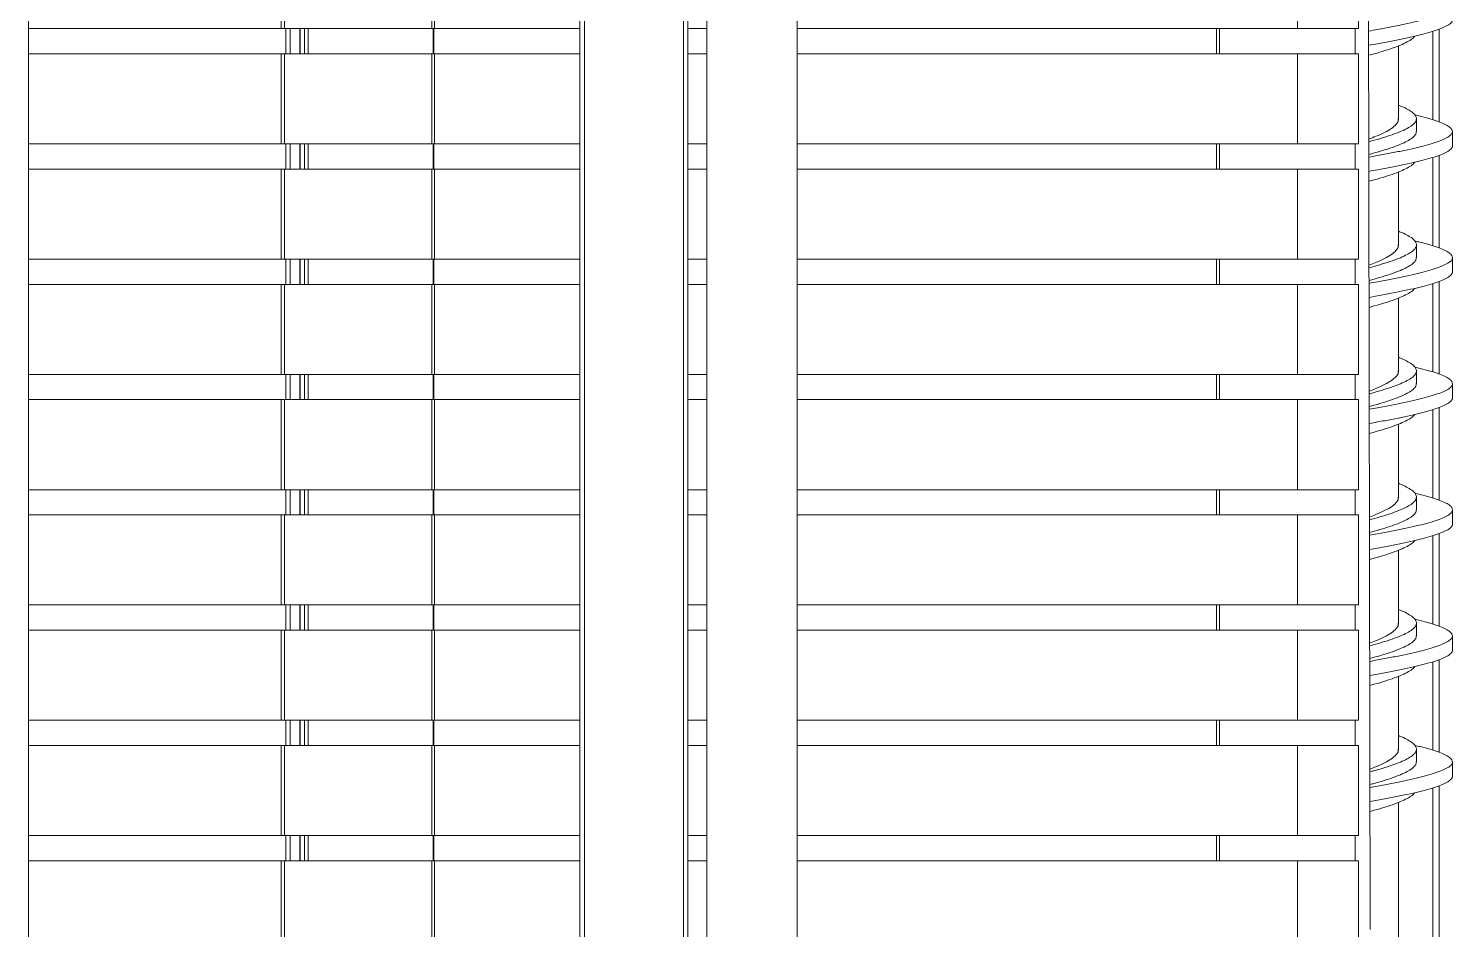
# Model space of a CAD drawing. Header units: millimetres. Extents: x 8553 to 64453, y 11523 to 72084.
# Drawn here: x 50193 to 50825, y 15527 to 15928 of the extents above; entities that cross this region are included whole.
import ezdxf

# ---------------------------------------------------------------- set-up
doc = ezdxf.new("R2010")
doc.units = ezdxf.units.MM
doc.layers.add('grey', color=254, linetype='Continuous')

msp = doc.modelspace()

# ---------------------------------------------------------------- linework, layer by layer
at = {"layer": 'grey', "linetype": 'Continuous', "lineweight": 15}
for p, q in [((50437.751, 14079.24), (50437.751, 16831.474)), ((50439.751, 16831.874), (50439.751, 14078.84)), ((50483.751, 14078.84), (50483.751, 16831.874)), ((50485.751, 16831.757), (50485.751, 14078.957)), ((50786.649, 16785.149), (50788.788, 15527.45)), ((50192.846, 14149.697), (50192.846, 16771.297)), ((50534.187, 14143.037), (50534.187, 16772.637)), ((50494.187, 16610.557), (50494.187, 14300.157)), ((50305.084, 15967.591), (50305.084, 15927.591)), ((50306.525, 15967.591), (50306.525, 15927.591)), ((50372.028, 15967.591), (50372.028, 15927.591)), ((50373.191, 15967.591), (50373.191, 15927.591)), ((50756.536, 15967.591), (50756.536, 15927.591)), ((50783.641, 15927.591), (50783.641, 15967.591)), ((50305.084, 15927.591), (50192.846, 15927.591)), ((50306.525, 15927.591), (50305.084, 15927.591)), ((50372.028, 15927.591), (50306.525, 15927.591)), ((50307.152, 15927.591), (50307.152, 15916.391)), ((50309.137, 15927.591), (50309.137, 15916.391)), ((50313.41, 15927.591), (50313.41, 15916.391)), ((50313.474, 15916.391), (50313.474, 15927.591)), ((50315.483, 15927.591), (50315.483, 15916.391)), ((50317.003, 15927.591), (50317.003, 15916.391)), ((50373.191, 15927.591), (50372.028, 15927.591)), ((50372.655, 15927.591), (50372.655, 15916.391)), ((50372.919, 15927.591), (50372.919, 15916.391)), ((50437.751, 15927.591), (50373.191, 15927.591)), ((50494.187, 15927.591), (50485.751, 15927.591)), ((50756.536, 15927.591), (50534.187, 15927.591)), ((50720.574, 15927.591), (50720.574, 15916.391)), ((50721.83, 15916.391), (50721.83, 15927.591)), ((50783.641, 15927.591), (50756.536, 15927.591)), ((50782.151, 15916.391), (50782.151, 15927.591)), ((50816.549, 15926.357), (50816.549, 15887.109)), ((50819.349, 15927.312), (50819.349, 15886.175)), ((50801.351, 15887.136), (50801.351, 15919.929)), ((50305.084, 15916.391), (50192.846, 15916.391)), ((50305.084, 15916.391), (50305.084, 15876.391)), ((50306.525, 15916.391), (50305.084, 15916.391)), ((50306.525, 15916.391), (50306.525, 15876.391)), ((50372.028, 15916.391), (50306.525, 15916.391)), ((50372.028, 15916.391), (50372.028, 15876.391)), ((50373.191, 15916.391), (50372.028, 15916.391)), ((50373.191, 15916.391), (50373.191, 15876.391)), ((50437.751, 15916.391), (50373.191, 15916.391)), ((50494.187, 15916.391), (50485.751, 15916.391)), ((50756.536, 15916.391), (50534.187, 15916.391)), ((50756.536, 15916.391), (50756.536, 15876.391)), ((50783.641, 15916.391), (50756.536, 15916.391)), ((50783.641, 15876.391), (50783.641, 15916.391)), ((50809.29, 15881.89), (50809.29, 15887.535)), ((50825.29, 15875.581), (50825.29, 15881.89)), ((50305.084, 15876.391), (50192.846, 15876.391)), ((50306.525, 15876.391), (50305.084, 15876.391)), ((50372.028, 15876.391), (50306.525, 15876.391)), ((50307.152, 15876.391), (50307.152, 15865.191)), ((50309.137, 15876.391), (50309.137, 15865.191)), ((50313.41, 15876.391), (50313.41, 15865.191)), ((50313.474, 15865.191), (50313.474, 15876.391)), ((50315.483, 15876.391), (50315.483, 15865.191)), ((50317.003, 15876.391), (50317.003, 15865.191)), ((50373.191, 15876.391), (50372.028, 15876.391)), ((50372.655, 15876.391), (50372.655, 15865.191)), ((50372.919, 15876.391), (50372.919, 15865.191)), ((50437.751, 15876.391), (50373.191, 15876.391)), ((50494.187, 15876.391), (50485.751, 15876.391)), ((50756.536, 15876.391), (50534.187, 15876.391)), ((50720.574, 15876.391), (50720.574, 15865.191)), ((50721.83, 15865.191), (50721.83, 15876.391)), ((50783.641, 15876.391), (50756.536, 15876.391)), ((50782.151, 15865.191), (50782.151, 15876.391)), ((50816.549, 15870.357), (50816.549, 15831.109)), ((50819.349, 15871.312), (50819.349, 15830.175)), ((50305.084, 15865.191), (50192.846, 15865.191)), ((50305.084, 15865.191), (50305.084, 15825.191)), ((50306.525, 15865.191), (50305.084, 15865.191)), ((50306.525, 15865.191), (50306.525, 15825.191)), ((50372.028, 15865.191), (50306.525, 15865.191)), ((50372.028, 15865.191), (50372.028, 15825.191)), ((50373.191, 15865.191), (50372.028, 15865.191)), ((50373.191, 15865.191), (50373.191, 15825.191)), ((50437.751, 15865.191), (50373.191, 15865.191)), ((50494.187, 15865.191), (50485.751, 15865.191)), ((50756.536, 15865.191), (50534.187, 15865.191)), ((50756.536, 15865.191), (50756.536, 15825.191)), ((50783.641, 15865.191), (50756.536, 15865.191)), ((50783.641, 15825.191), (50783.641, 15865.191)), ((50801.351, 15831.136), (50801.351, 15863.929)), ((50809.29, 15825.89), (50809.29, 15831.535)), ((50305.084, 15825.191), (50192.846, 15825.191)), ((50306.525, 15825.191), (50305.084, 15825.191)), ((50372.028, 15825.191), (50306.525, 15825.191)), ((50307.152, 15825.191), (50307.152, 15813.991)), ((50309.137, 15825.191), (50309.137, 15813.991)), ((50313.41, 15825.191), (50313.41, 15813.991)), ((50313.474, 15813.991), (50313.474, 15825.191)), ((50315.483, 15825.191), (50315.483, 15813.991)), ((50317.003, 15825.191), (50317.003, 15813.991)), ((50373.191, 15825.191), (50372.028, 15825.191)), ((50372.655, 15825.191), (50372.655, 15813.991)), ((50372.919, 15825.191), (50372.919, 15813.991)), ((50437.751, 15825.191), (50373.191, 15825.191)), ((50494.187, 15825.191), (50485.751, 15825.191)), ((50756.536, 15825.191), (50534.187, 15825.191)), ((50720.574, 15825.191), (50720.574, 15813.991)), ((50721.83, 15813.991), (50721.83, 15825.191)), ((50783.641, 15825.191), (50756.536, 15825.191)), ((50782.151, 15813.991), (50782.151, 15825.191)), ((50825.29, 15819.581), (50825.29, 15825.89)), ((50305.084, 15813.991), (50192.846, 15813.991)), ((50305.084, 15813.991), (50305.084, 15773.991)), ((50306.525, 15813.991), (50305.084, 15813.991)), ((50306.525, 15813.991), (50306.525, 15773.991)), ((50372.028, 15813.991), (50306.525, 15813.991)), ((50372.028, 15813.991), (50372.028, 15773.991)), ((50373.191, 15813.991), (50372.028, 15813.991)), ((50373.191, 15813.991), (50373.191, 15773.991)), ((50437.751, 15813.991), (50373.191, 15813.991)), ((50494.187, 15813.991), (50485.751, 15813.991)), ((50756.536, 15813.991), (50534.187, 15813.991)), ((50756.536, 15813.991), (50756.536, 15773.991)), ((50783.641, 15813.991), (50756.536, 15813.991)), ((50783.641, 15773.991), (50783.641, 15813.991)), ((50816.549, 15814.357), (50816.549, 15775.109)), ((50819.349, 15815.312), (50819.349, 15774.175)), ((50801.351, 15775.136), (50801.351, 15807.929)), ((50809.29, 15769.89), (50809.29, 15775.535)), ((50305.084, 15773.991), (50192.846, 15773.991)), ((50306.525, 15773.991), (50305.084, 15773.991)), ((50372.028, 15773.991), (50306.525, 15773.991)), ((50307.152, 15773.991), (50307.152, 15762.791)), ((50309.137, 15773.991), (50309.137, 15762.791)), ((50313.41, 15773.991), (50313.41, 15762.791)), ((50313.474, 15762.791), (50313.474, 15773.991)), ((50315.483, 15773.991), (50315.483, 15762.791)), ((50317.003, 15773.991), (50317.003, 15762.791)), ((50373.191, 15773.991), (50372.028, 15773.991)), ((50372.655, 15773.991), (50372.655, 15762.791)), ((50372.919, 15773.991), (50372.919, 15762.791)), ((50437.751, 15773.991), (50373.191, 15773.991)), ((50494.187, 15773.991), (50485.751, 15773.991)), ((50756.536, 15773.991), (50534.187, 15773.991)), ((50720.574, 15773.991), (50720.574, 15762.791)), ((50721.83, 15762.791), (50721.83, 15773.991)), ((50783.641, 15773.991), (50756.536, 15773.991)), ((50782.151, 15762.791), (50782.151, 15773.991)), ((50825.29, 15763.581), (50825.29, 15769.89)), ((50305.084, 15762.791), (50192.846, 15762.791)), ((50305.084, 15762.791), (50305.084, 15722.791)), ((50306.525, 15762.791), (50305.084, 15762.791)), ((50306.525, 15762.791), (50306.525, 15722.791)), ((50372.028, 15762.791), (50306.525, 15762.791)), ((50372.028, 15762.791), (50372.028, 15722.791)), ((50373.191, 15762.791), (50372.028, 15762.791)), ((50373.191, 15762.791), (50373.191, 15722.791)), ((50437.751, 15762.791), (50373.191, 15762.791)), ((50494.187, 15762.791), (50485.751, 15762.791)), ((50756.536, 15762.791), (50534.187, 15762.791)), ((50756.536, 15762.791), (50756.536, 15722.791)), ((50783.641, 15762.791), (50756.536, 15762.791)), ((50783.641, 15722.791), (50783.641, 15762.791)), ((50816.549, 15758.357), (50816.549, 15719.109)), ((50819.349, 15759.312), (50819.349, 15718.175)), ((50801.351, 15719.136), (50801.351, 15751.929)), ((50305.084, 15722.791), (50192.846, 15722.791)), ((50306.525, 15722.791), (50305.084, 15722.791)), ((50372.028, 15722.791), (50306.525, 15722.791)), ((50307.152, 15722.791), (50307.152, 15711.591)), ((50309.137, 15722.791), (50309.137, 15711.591)), ((50313.41, 15722.791), (50313.41, 15711.591)), ((50313.474, 15711.591), (50313.474, 15722.791)), ((50315.483, 15722.791), (50315.483, 15711.591)), ((50317.003, 15722.791), (50317.003, 15711.591)), ((50373.191, 15722.791), (50372.028, 15722.791)), ((50372.655, 15722.791), (50372.655, 15711.591)), ((50372.919, 15722.791), (50372.919, 15711.591)), ((50437.751, 15722.791), (50373.191, 15722.791)), ((50494.187, 15722.791), (50485.751, 15722.791)), ((50756.536, 15722.791), (50534.187, 15722.791)), ((50720.574, 15722.791), (50720.574, 15711.591)), ((50721.83, 15711.591), (50721.83, 15722.791)), ((50783.641, 15722.791), (50756.536, 15722.791)), ((50782.151, 15711.591), (50782.151, 15722.791)), ((50809.29, 15713.89), (50809.29, 15719.535)), ((50305.084, 15711.591), (50192.846, 15711.591)), ((50305.084, 15711.591), (50305.084, 15671.591)), ((50306.525, 15711.591), (50305.084, 15711.591)), ((50306.525, 15711.591), (50306.525, 15671.591)), ((50372.028, 15711.591), (50306.525, 15711.591)), ((50372.028, 15711.591), (50372.028, 15671.591)), ((50373.191, 15711.591), (50372.028, 15711.591)), ((50373.191, 15711.591), (50373.191, 15671.591)), ((50437.751, 15711.591), (50373.191, 15711.591)), ((50494.187, 15711.591), (50485.751, 15711.591)), ((50756.536, 15711.591), (50534.187, 15711.591)), ((50756.536, 15711.591), (50756.536, 15671.591)), ((50783.641, 15711.591), (50756.536, 15711.591)), ((50783.641, 15671.591), (50783.641, 15711.591)), ((50825.29, 15707.581), (50825.29, 15713.89)), ((50816.549, 15702.357), (50816.549, 15663.109)), ((50819.349, 15703.312), (50819.349, 15662.175)), ((50801.351, 15663.136), (50801.351, 15695.929)), ((50305.084, 15671.591), (50192.846, 15671.591)), ((50306.525, 15671.591), (50305.084, 15671.591)), ((50372.028, 15671.591), (50306.525, 15671.591)), ((50307.152, 15671.591), (50307.152, 15660.391)), ((50309.137, 15671.591), (50309.137, 15660.391)), ((50313.41, 15671.591), (50313.41, 15660.391)), ((50313.474, 15660.391), (50313.474, 15671.591)), ((50315.483, 15671.591), (50315.483, 15660.391)), ((50317.003, 15671.591), (50317.003, 15660.391)), ((50373.191, 15671.591), (50372.028, 15671.591)), ((50372.655, 15671.591), (50372.655, 15660.391)), ((50372.919, 15671.591), (50372.919, 15660.391)), ((50437.751, 15671.591), (50373.191, 15671.591)), ((50494.187, 15671.591), (50485.751, 15671.591)), ((50756.536, 15671.591), (50534.187, 15671.591)), ((50720.574, 15671.591), (50720.574, 15660.391)), ((50721.83, 15660.391), (50721.83, 15671.591)), ((50783.641, 15671.591), (50756.536, 15671.591)), ((50782.151, 15660.391), (50782.151, 15671.591)), ((50305.084, 15660.391), (50192.846, 15660.391)), ((50305.084, 15660.391), (50305.084, 15620.391)), ((50306.525, 15660.391), (50305.084, 15660.391)), ((50306.525, 15660.391), (50306.525, 15620.391)), ((50372.028, 15660.391), (50306.525, 15660.391)), ((50372.028, 15660.391), (50372.028, 15620.391)), ((50373.191, 15660.391), (50372.028, 15660.391)), ((50373.191, 15660.391), (50373.191, 15620.391)), ((50437.751, 15660.391), (50373.191, 15660.391)), ((50494.187, 15660.391), (50485.751, 15660.391)), ((50756.536, 15660.391), (50534.187, 15660.391)), ((50756.536, 15660.391), (50756.536, 15620.391)), ((50783.641, 15660.391), (50756.536, 15660.391)), ((50783.641, 15620.391), (50783.641, 15660.391)), ((50809.29, 15657.89), (50809.29, 15663.535)), ((50825.29, 15651.581), (50825.29, 15657.89)), ((50816.549, 15646.357), (50816.549, 15607.109)), ((50819.349, 15647.312), (50819.349, 15606.175)), ((50801.351, 15607.136), (50801.351, 15639.929)), ((50305.084, 15620.391), (50192.846, 15620.391)), ((50306.525, 15620.391), (50305.084, 15620.391)), ((50372.028, 15620.391), (50306.525, 15620.391)), ((50307.152, 15620.391), (50307.152, 15609.191)), ((50309.137, 15620.391), (50309.137, 15609.191)), ((50313.41, 15620.391), (50313.41, 15609.191)), ((50313.474, 15609.191), (50313.474, 15620.391)), ((50315.483, 15620.391), (50315.483, 15609.191)), ((50317.003, 15620.391), (50317.003, 15609.191)), ((50373.191, 15620.391), (50372.028, 15620.391)), ((50372.655, 15620.391), (50372.655, 15609.191)), ((50372.919, 15620.391), (50372.919, 15609.191)), ((50437.751, 15620.391), (50373.191, 15620.391)), ((50494.187, 15620.391), (50485.751, 15620.391)), ((50756.536, 15620.391), (50534.187, 15620.391)), ((50720.574, 15620.391), (50720.574, 15609.191)), ((50721.83, 15609.191), (50721.83, 15620.391)), ((50783.641, 15620.391), (50756.536, 15620.391)), ((50782.151, 15609.191), (50782.151, 15620.391)), ((50305.084, 15609.191), (50192.846, 15609.191)), ((50305.084, 15609.191), (50305.084, 15569.191)), ((50306.525, 15609.191), (50305.084, 15609.191)), ((50306.525, 15609.191), (50306.525, 15569.191)), ((50372.028, 15609.191), (50306.525, 15609.191)), ((50372.028, 15609.191), (50372.028, 15569.191)), ((50373.191, 15609.191), (50372.028, 15609.191)), ((50373.191, 15609.191), (50373.191, 15569.191)), ((50437.751, 15609.191), (50373.191, 15609.191)), ((50494.187, 15609.191), (50485.751, 15609.191)), ((50756.536, 15609.191), (50534.187, 15609.191)), ((50756.536, 15609.191), (50756.536, 15569.191)), ((50783.641, 15609.191), (50756.536, 15609.191)), ((50783.641, 15569.191), (50783.641, 15609.191)), ((50809.29, 15601.89), (50809.29, 15607.535)), ((50825.29, 15595.581), (50825.29, 15601.89)), ((50819.349, 15591.312), (50819.349, 15294.914)), ((50816.549, 15590.357), (50816.549, 15295.864)), ((50801.351, 15302.302), (50801.351, 15583.929)), ((50305.084, 15569.191), (50192.846, 15569.191)), ((50306.525, 15569.191), (50305.084, 15569.191)), ((50372.028, 15569.191), (50306.525, 15569.191)), ((50307.152, 15569.191), (50307.152, 15557.991)), ((50309.137, 15569.191), (50309.137, 15557.991)), ((50313.41, 15569.191), (50313.41, 15557.991)), ((50313.474, 15557.991), (50313.474, 15569.191)), ((50315.483, 15569.191), (50315.483, 15557.991)), ((50317.003, 15569.191), (50317.003, 15557.991)), ((50373.191, 15569.191), (50372.028, 15569.191)), ((50372.655, 15569.191), (50372.655, 15557.991)), ((50372.919, 15569.191), (50372.919, 15557.991)), ((50437.751, 15569.191), (50373.191, 15569.191)), ((50494.187, 15569.191), (50485.751, 15569.191)), ((50756.536, 15569.191), (50534.187, 15569.191)), ((50720.574, 15569.191), (50720.574, 15557.991)), ((50721.83, 15557.991), (50721.83, 15569.191)), ((50783.641, 15569.191), (50756.536, 15569.191)), ((50782.151, 15557.991), (50782.151, 15569.191)), ((50305.084, 15557.991), (50192.846, 15557.991)), ((50305.084, 15557.991), (50305.084, 15517.991)), ((50306.525, 15557.991), (50305.084, 15557.991)), ((50306.525, 15557.991), (50306.525, 15517.991)), ((50372.028, 15557.991), (50306.525, 15557.991)), ((50372.028, 15557.991), (50372.028, 15517.991)), ((50373.191, 15557.991), (50372.028, 15557.991)), ((50373.191, 15557.991), (50373.191, 15517.991)), ((50437.751, 15557.991), (50373.191, 15557.991)), ((50494.187, 15557.991), (50485.751, 15557.991)), ((50756.536, 15557.991), (50534.187, 15557.991)), ((50756.536, 15557.991), (50756.536, 15517.991)), ((50783.641, 15557.991), (50756.536, 15557.991)), ((50783.641, 15517.991), (50783.641, 15557.991))]:
    msp.add_line(p, q, dxfattribs=at)
for points, knots in [([(50808.649, 15945.211), (50809.432, 15945.031), (50811.909, 15944.463), (50815.411, 15943.507), (50819.084, 15942.337), (50821.942, 15941.173), (50823.977, 15940.005), (50825.143, 15938.838), (50825.423, 15937.673), (50824.813, 15936.504), (50823.322, 15935.339), (50820.976, 15934.173), (50817.815, 15933.004), (50813.893, 15931.84), (50809.277, 15930.672), (50804.05, 15929.504), (50798.285, 15928.34), (50792.938, 15927.323), (50789.435, 15926.698), (50788.11, 15926.462)], [0, 0, 0, 0, 0.0287504, 0.0909596, 0.1532185, 0.2154142, 0.2776505, 0.3398868, 0.4020825, 0.4643413, 0.5265506, 0.5887598, 0.6510187, 0.7132144, 0.7754507, 0.837687, 0.8998827, 0.9621415, 1, 1, 1, 1]), ([(50825.223, 15931.583), (50825.244, 15931.51), (50825.379, 15931.049), (50824.763, 15930.196), (50823.335, 15929.03), (50820.972, 15927.865), (50817.816, 15926.695), (50813.893, 15925.531), (50809.277, 15924.364), (50804.05, 15923.196), (50798.285, 15922.032), (50792.942, 15921.015), (50789.442, 15920.391), (50788.12, 15920.155)], [0, 0, 0, 0, 0.01910364, 0.12125813, 0.22333132, 0.32540451, 0.427559, 0.52960999, 0.63172753, 0.73384507, 0.83589606, 0.93805056, 1, 1, 1, 1]), ([(50808.521, 15924.217), (50808.318, 15923.94), (50807.773, 15923.196), (50805.929, 15921.986), (50803.136, 15920.584), (50799.576, 15919.183), (50795.362, 15917.784), (50791.501, 15916.632), (50788.948, 15915.944), (50788.128, 15915.723)], [0, 0, 0, 0, 0.09807023, 0.26284277, 0.42769928, 0.5925558, 0.75732834, 0.92210088, 1, 1, 1, 1]), ([(50801.351, 15893.559), (50801.509, 15893.501), (50802.94, 15892.976), (50804.991, 15891.983), (50807.356, 15890.584), (50808.818, 15889.185), (50809.425, 15887.784), (50809.138, 15886.383), (50807.972, 15884.984), (50805.953, 15883.585), (50803.129, 15882.184), (50799.578, 15880.783), (50795.361, 15879.384), (50791.522, 15878.238), (50788.991, 15877.556), (50788.193, 15877.341)], [0, 0, 0, 0, 0.0107507, 0.0970968, 0.1833989, 0.2697011, 0.3560471, 0.4423932, 0.5286954, 0.6149975, 0.7013436, 0.7876896, 0.8739918, 0.9602939, 1, 1, 1, 1]), ([(50808.649, 15889.211), (50809.432, 15889.031), (50811.909, 15888.463), (50815.411, 15887.507), (50819.084, 15886.337), (50821.942, 15885.173), (50823.977, 15884.005), (50825.143, 15882.838), (50825.423, 15881.673), (50824.813, 15880.504), (50823.322, 15879.339), (50820.976, 15878.173), (50817.815, 15877.004), (50813.893, 15875.84), (50809.277, 15874.672), (50804.05, 15873.504), (50798.284, 15872.34), (50792.969, 15871.329), (50789.498, 15870.71), (50788.205, 15870.479)], [0, 0, 0, 0, 0.0287767, 0.0910428, 0.1533586, 0.2156112, 0.2779044, 0.3401976, 0.4024502, 0.4647659, 0.5270321, 0.5892982, 0.651614, 0.7138666, 0.7761598, 0.838453, 0.9007056, 0.9630214, 1, 1, 1, 1]), ([(50801.217, 15887.534), (50801.246, 15887.267), (50801.34, 15886.417), (50800.347, 15884.984), (50798.329, 15883.235), (50795.269, 15881.485), (50791.865, 15879.919), (50789.252, 15878.937), (50788.191, 15878.538)], [0, 0, 0, 0, 0.0888817, 0.2833814, 0.477881, 0.672382, 0.8668856, 1, 1, 1, 1]), ([(50809.226, 15881.893), (50809.195, 15881.508), (50809.125, 15880.656), (50807.956, 15879.339), (50805.957, 15877.94), (50803.128, 15876.539), (50799.579, 15875.138), (50795.361, 15873.739), (50791.525, 15872.593), (50788.997, 15871.912), (50788.203, 15871.698)], [0, 0, 0, 0, 0.113255, 0.2505383, 0.3878215, 0.5251747, 0.6625279, 0.7998111, 0.9370944, 1, 1, 1, 1]), ([(50825.223, 15875.583), (50825.244, 15875.51), (50825.379, 15875.049), (50824.763, 15874.196), (50823.335, 15873.03), (50820.972, 15871.865), (50817.816, 15870.695), (50813.893, 15869.531), (50809.277, 15868.364), (50804.05, 15867.196), (50798.284, 15866.032), (50792.973, 15865.021), (50789.505, 15864.402), (50788.216, 15864.172)], [0, 0, 0, 0, 0.0191323, 0.1214402, 0.2236666, 0.325893, 0.4282009, 0.5304051, 0.6326759, 0.7349468, 0.837151, 0.9394589, 1, 1, 1, 1]), ([(50808.521, 15868.217), (50808.318, 15867.94), (50807.773, 15867.196), (50805.929, 15865.986), (50803.136, 15864.584), (50799.577, 15863.183), (50795.361, 15861.784), (50791.531, 15860.64), (50789.01, 15859.961), (50788.223, 15859.749)], [0, 0, 0, 0, 0.0983701, 0.2636464, 0.4290069, 0.5943675, 0.7596438, 0.9249201, 1, 1, 1, 1]), ([(50801.351, 15837.559), (50801.509, 15837.501), (50802.94, 15836.976), (50804.991, 15835.983), (50807.356, 15834.584), (50808.818, 15833.185), (50809.425, 15831.784), (50809.138, 15830.383), (50807.972, 15828.984), (50805.953, 15827.585), (50803.129, 15826.184), (50799.578, 15824.783), (50795.361, 15823.384), (50791.552, 15822.246), (50789.054, 15821.573), (50788.288, 15821.367)], [0, 0, 0, 0, 0.0107679, 0.0972521, 0.1836922, 0.2701323, 0.3566165, 0.4431006, 0.5295407, 0.6159809, 0.702465, 0.7889492, 0.8753893, 0.9618294, 1, 1, 1, 1]), ([(50801.217, 15831.534), (50801.246, 15831.267), (50801.34, 15830.417), (50800.347, 15828.984), (50798.329, 15827.235), (50795.268, 15825.485), (50791.893, 15823.932), (50789.315, 15822.961), (50788.286, 15822.574)], [0, 0, 0, 0, 0.0892458, 0.2845422, 0.4798386, 0.6751363, 0.8704367, 1, 1, 1, 1]), ([(50808.649, 15833.211), (50809.432, 15833.031), (50811.909, 15832.463), (50815.411, 15831.507), (50819.084, 15830.337), (50821.942, 15829.173), (50823.977, 15828.005), (50825.143, 15826.838), (50825.423, 15825.673), (50824.813, 15824.504), (50823.322, 15823.339), (50820.976, 15822.173), (50817.815, 15821.004), (50813.893, 15819.84), (50809.277, 15818.672), (50804.05, 15817.504), (50798.284, 15816.34), (50793, 15815.335), (50789.561, 15814.721), (50788.3, 15814.496)], [0, 0, 0, 0, 0.028803, 0.09112614, 0.15349893, 0.21580851, 0.27815874, 0.34050896, 0.40281854, 0.46519133, 0.52751447, 0.58983761, 0.65221039, 0.71451998, 0.7768702, 0.83922042, 0.90153001, 0.96390279, 1, 1, 1, 1]), ([(50809.226, 15825.893), (50809.195, 15825.508), (50809.125, 15824.656), (50807.956, 15823.339), (50805.957, 15821.94), (50803.128, 15820.539), (50799.579, 15819.138), (50795.361, 15817.739), (50791.555, 15816.601), (50789.06, 15815.929), (50788.298, 15815.724)], [0, 0, 0, 0, 0.1135434, 0.2511761, 0.3888089, 0.5265118, 0.6642147, 0.8018474, 0.9394802, 1, 1, 1, 1]), ([(50825.223, 15819.583), (50825.244, 15819.51), (50825.379, 15819.049), (50824.763, 15818.196), (50823.335, 15817.03), (50820.972, 15815.865), (50817.816, 15814.695), (50813.893, 15813.531), (50809.277, 15812.364), (50804.05, 15811.196), (50798.284, 15810.032), (50793.003, 15809.027), (50789.568, 15808.414), (50788.311, 15808.189)], [0, 0, 0, 0, 0.0191611, 0.1216228, 0.2240029, 0.326383, 0.4288447, 0.5312026, 0.6336272, 0.7360518, 0.8384097, 0.9408714, 1, 1, 1, 1]), ([(50808.521, 15812.217), (50808.318, 15811.94), (50807.773, 15811.196), (50805.929, 15809.986), (50803.136, 15808.584), (50799.577, 15807.183), (50795.361, 15805.784), (50791.561, 15804.649), (50789.073, 15803.979), (50788.318, 15803.775)], [0, 0, 0, 0, 0.0986717, 0.2644549, 0.4303226, 0.5961902, 0.7619734, 0.9277566, 1, 1, 1, 1]), ([(50801.351, 15781.559), (50801.509, 15781.501), (50802.94, 15780.976), (50804.991, 15779.983), (50807.356, 15778.584), (50808.818, 15777.185), (50809.425, 15775.784), (50809.138, 15774.383), (50807.972, 15772.984), (50805.953, 15771.585), (50803.129, 15770.184), (50799.578, 15768.783), (50795.36, 15767.384), (50791.582, 15766.255), (50789.117, 15765.59), (50788.384, 15765.393)], [0, 0, 0, 0, 0.0107852, 0.0974079, 0.1839864, 0.2705649, 0.3571876, 0.4438103, 0.5303888, 0.6169674, 0.7035901, 0.7902127, 0.8767913, 0.9633698, 1, 1, 1, 1]), ([(50801.217, 15775.534), (50801.246, 15775.267), (50801.34, 15774.417), (50800.347, 15772.984), (50798.329, 15771.235), (50795.267, 15769.485), (50791.922, 15767.944), (50789.377, 15766.986), (50788.381, 15766.611)], [0, 0, 0, 0, 0.0896129, 0.2857126, 0.4818123, 0.6779133, 0.874017, 1, 1, 1, 1]), ([(50808.649, 15777.211), (50809.432, 15777.031), (50811.909, 15776.463), (50815.411, 15775.507), (50819.084, 15774.337), (50821.942, 15773.173), (50823.977, 15772.005), (50825.143, 15770.838), (50825.423, 15769.673), (50824.813, 15768.504), (50823.322, 15767.339), (50820.976, 15766.173), (50817.815, 15765.004), (50813.893, 15763.84), (50809.277, 15762.672), (50804.05, 15761.504), (50798.284, 15760.34), (50793.031, 15759.34), (50789.624, 15758.732), (50788.395, 15758.513)], [0, 0, 0, 0, 0.0288294, 0.0912096, 0.1536396, 0.2160062, 0.2784136, 0.3408209, 0.4031876, 0.4656175, 0.5279977, 0.590378, 0.6528079, 0.7151746, 0.7775819, 0.8399893, 0.9023559, 0.9647858, 1, 1, 1, 1]), ([(50809.226, 15769.893), (50809.195, 15769.508), (50809.125, 15768.656), (50807.956, 15767.339), (50805.957, 15765.94), (50803.128, 15764.539), (50799.579, 15763.138), (50795.36, 15761.739), (50791.585, 15760.61), (50789.123, 15759.946), (50788.393, 15759.75)], [0, 0, 0, 0, 0.1138332, 0.2518173, 0.3898013, 0.5278557, 0.6659101, 0.8038942, 0.9418782, 1, 1, 1, 1]), ([(50825.223, 15763.583), (50825.244, 15763.51), (50825.379, 15763.049), (50824.763, 15762.196), (50823.335, 15761.03), (50820.972, 15759.865), (50817.816, 15758.695), (50813.893, 15757.531), (50809.277, 15756.364), (50804.05, 15755.196), (50798.284, 15754.032), (50793.034, 15753.033), (50789.631, 15752.425), (50788.406, 15752.206)], [0, 0, 0, 0, 0.0191899, 0.1218059, 0.2243402, 0.3268745, 0.4294905, 0.5320025, 0.6345813, 0.7371602, 0.8396722, 0.9422882, 1, 1, 1, 1]), ([(50808.521, 15756.217), (50808.318, 15755.94), (50807.773, 15755.196), (50805.929, 15753.986), (50803.136, 15752.584), (50799.577, 15751.183), (50795.361, 15749.784), (50791.592, 15748.658), (50789.136, 15747.996), (50788.413, 15747.801)], [0, 0, 0, 0, 0.0989753, 0.2652684, 0.4316463, 0.5980242, 0.7643174, 0.9306105, 1, 1, 1, 1]), ([(50801.351, 15725.559), (50801.509, 15725.501), (50802.94, 15724.976), (50804.991, 15723.983), (50807.356, 15722.584), (50808.818, 15721.185), (50809.425, 15719.784), (50809.138, 15718.383), (50807.972, 15716.984), (50805.953, 15715.585), (50803.129, 15714.184), (50799.579, 15712.783), (50795.36, 15711.384), (50791.612, 15710.263), (50789.18, 15709.608), (50788.479, 15709.419)], [0, 0, 0, 0, 0.0108025, 0.0975641, 0.1842815, 0.270999, 0.3577606, 0.4445222, 0.5312397, 0.6179571, 0.7047187, 0.7914803, 0.8781978, 0.9649152, 1, 1, 1, 1]), ([(50801.217, 15719.534), (50801.246, 15719.267), (50801.34, 15718.417), (50800.347, 15716.984), (50798.33, 15715.235), (50795.267, 15713.485), (50791.95, 15711.956), (50789.439, 15711.01), (50788.477, 15710.648)], [0, 0, 0, 0, 0.0899831, 0.2868927, 0.4838023, 0.6807133, 0.8776269, 1, 1, 1, 1]), ([(50808.649, 15721.211), (50809.432, 15721.031), (50811.909, 15720.463), (50815.411, 15719.507), (50819.084, 15718.337), (50821.942, 15717.173), (50823.977, 15716.005), (50825.143, 15714.838), (50825.423, 15713.673), (50824.813, 15712.504), (50823.322, 15711.339), (50820.976, 15710.173), (50817.815, 15709.004), (50813.893, 15707.84), (50809.277, 15706.672), (50804.05, 15705.504), (50798.284, 15704.34), (50793.061, 15703.346), (50789.687, 15702.744), (50788.49, 15702.53)], [0, 0, 0, 0, 0.0288558, 0.0912933, 0.1537804, 0.2162043, 0.2786689, 0.3411334, 0.4035573, 0.4660445, 0.5284819, 0.5909193, 0.6534065, 0.7158304, 0.7782949, 0.8407595, 0.9031833, 0.9656705, 1, 1, 1, 1]), ([(50809.226, 15713.893), (50809.195, 15713.508), (50809.125, 15712.656), (50807.956, 15711.339), (50805.957, 15709.94), (50803.128, 15708.539), (50799.579, 15707.138), (50795.36, 15705.739), (50791.615, 15704.619), (50789.186, 15703.964), (50788.488, 15703.776)], [0, 0, 0, 0, 0.1141245, 0.2524617, 0.3907988, 0.5292065, 0.6676142, 0.8059513, 0.9442885, 1, 1, 1, 1]), ([(50825.223, 15707.583), (50825.244, 15707.51), (50825.379, 15707.049), (50824.763, 15706.196), (50823.335, 15705.03), (50820.972, 15703.865), (50817.816, 15702.695), (50813.893, 15701.531), (50809.277, 15700.364), (50804.05, 15699.196), (50798.284, 15698.032), (50793.065, 15697.038), (50789.694, 15696.437), (50788.501, 15696.224)], [0, 0, 0, 0, 0.0192189, 0.1219896, 0.2246785, 0.3273675, 0.4301382, 0.5328048, 0.6355384, 0.7382719, 0.8409385, 0.9437092, 1, 1, 1, 1]), ([(50808.521, 15700.217), (50808.318, 15699.94), (50807.773, 15699.196), (50805.929, 15697.986), (50803.136, 15696.584), (50799.577, 15695.183), (50795.36, 15693.784), (50791.622, 15692.666), (50789.199, 15692.013), (50788.509, 15691.827)], [0, 0, 0, 0, 0.0992807, 0.266087, 0.4329782, 0.5998695, 0.7666758, 0.9334821, 1, 1, 1, 1]), ([(50801.351, 15669.559), (50801.509, 15669.501), (50802.94, 15668.976), (50804.991, 15667.983), (50807.356, 15666.584), (50808.818, 15665.185), (50809.425, 15663.784), (50809.138, 15662.383), (50807.972, 15660.984), (50805.953, 15659.585), (50803.129, 15658.184), (50799.579, 15656.783), (50795.359, 15655.384), (50791.642, 15654.272), (50789.242, 15653.625), (50788.574, 15653.445)], [0, 0, 0, 0, 0.0108198, 0.0977209, 0.1845776, 0.2714344, 0.3583354, 0.4452364, 0.5320932, 0.61895, 0.705851, 0.792752, 0.8796088, 0.9664656, 1, 1, 1, 1]), ([(50801.217, 15663.534), (50801.246, 15663.267), (50801.34, 15662.417), (50800.347, 15660.984), (50798.33, 15659.235), (50795.266, 15657.485), (50791.979, 15655.968), (50789.501, 15655.035), (50788.572, 15654.685)], [0, 0, 0, 0, 0.0903562, 0.2880825, 0.4858088, 0.6835365, 0.8812668, 1, 1, 1, 1]), ([(50808.649, 15665.211), (50809.432, 15665.031), (50811.909, 15664.463), (50815.411, 15663.507), (50819.084, 15662.337), (50821.942, 15661.173), (50823.977, 15660.005), (50825.143, 15658.838), (50825.423, 15657.673), (50824.813, 15656.504), (50823.322, 15655.339), (50820.976, 15654.173), (50817.815, 15653.004), (50813.893, 15651.84), (50809.277, 15650.672), (50804.05, 15649.504), (50798.284, 15648.34), (50793.092, 15647.352), (50789.75, 15646.755), (50788.586, 15646.547)], [0, 0, 0, 0, 0.0288823, 0.0913771, 0.1539216, 0.2164027, 0.2789246, 0.3414465, 0.4039277, 0.4664722, 0.5289669, 0.5914617, 0.6540062, 0.7164873, 0.7790092, 0.8415311, 0.9040123, 0.9665568, 1, 1, 1, 1]), ([(50809.226, 15657.893), (50809.195, 15657.508), (50809.125, 15656.656), (50807.956, 15655.339), (50805.957, 15653.94), (50803.128, 15652.539), (50799.579, 15651.138), (50795.359, 15649.739), (50791.646, 15648.627), (50789.249, 15647.981), (50788.584, 15647.802)], [0, 0, 0, 0, 0.1144173, 0.25310938, 0.39180147, 0.53056423, 0.669327, 0.80801908, 0.94671117, 1, 1, 1, 1]), ([(50825.223, 15651.583), (50825.244, 15651.51), (50825.379, 15651.049), (50824.763, 15650.196), (50823.335, 15649.03), (50820.972, 15647.865), (50817.816, 15646.695), (50813.893, 15645.531), (50809.277, 15644.364), (50804.05, 15643.196), (50798.284, 15642.032), (50793.096, 15641.044), (50789.757, 15640.448), (50788.596, 15640.241)], [0, 0, 0, 0, 0.0192479, 0.1221739, 0.2250179, 0.3278619, 0.4307879, 0.5336095, 0.6364983, 0.739387, 0.8422086, 0.9451346, 1, 1, 1, 1]), ([(50808.521, 15644.217), (50808.318, 15643.94), (50807.773, 15643.196), (50805.929, 15641.986), (50803.136, 15640.584), (50799.577, 15639.183), (50795.36, 15637.784), (50791.652, 15636.675), (50789.262, 15636.03), (50788.604, 15635.853)], [0, 0, 0, 0, 0.099588, 0.2669105, 0.4343184, 0.6017262, 0.7690488, 0.9363714, 1, 1, 1, 1]), ([(50801.351, 15613.559), (50801.509, 15613.501), (50802.94, 15612.976), (50804.991, 15611.983), (50807.356, 15610.584), (50808.818, 15609.185), (50809.425, 15607.784), (50809.138, 15606.383), (50807.972, 15604.984), (50805.953, 15603.585), (50803.129, 15602.184), (50799.579, 15600.783), (50795.359, 15599.384), (50791.673, 15598.281), (50789.305, 15597.642), (50788.669, 15597.471)], [0, 0, 0, 0, 0.0108372, 0.0978781, 0.1848747, 0.2718712, 0.3589121, 0.445953, 0.5329495, 0.6199461, 0.7069869, 0.7940278, 0.8810244, 0.9680209, 1, 1, 1, 1]), ([(50808.649, 15609.211), (50809.432, 15609.031), (50811.909, 15608.463), (50815.411, 15607.507), (50819.084, 15606.337), (50821.942, 15605.173), (50823.977, 15604.005), (50825.143, 15602.838), (50825.423, 15601.673), (50824.813, 15600.504), (50823.322, 15599.339), (50820.976, 15598.173), (50817.815, 15597.004), (50813.893, 15595.84), (50809.277, 15594.672), (50804.05, 15593.504), (50798.283, 15592.34), (50793.123, 15591.358), (50789.813, 15590.767), (50788.681, 15590.564)], [0, 0, 0, 0, 0.0289088, 0.091461, 0.154063, 0.2166015, 0.2791809, 0.3417602, 0.4042987, 0.4669007, 0.5294529, 0.592005, 0.654607, 0.7171455, 0.7797249, 0.8423042, 0.9048428, 0.9674447, 1, 1, 1, 1]), ([(50801.217, 15607.534), (50801.246, 15607.267), (50801.34, 15606.417), (50800.347, 15604.984), (50798.33, 15603.235), (50795.265, 15601.485), (50792.018, 15599.985), (50789.586, 15599.068), (50788.7, 15598.734)], [0, 0, 0, 0, 0.0908656, 0.2897066, 0.4885476, 0.68739, 0.886235, 1, 1, 1, 1]), ([(50809.226, 15601.893), (50809.195, 15601.508), (50809.125, 15600.656), (50807.956, 15599.339), (50805.957, 15597.94), (50803.128, 15596.539), (50799.579, 15595.138), (50795.359, 15593.739), (50791.676, 15592.636), (50789.312, 15591.998), (50788.679, 15591.828)], [0, 0, 0, 0, 0.1147116, 0.2537604, 0.3928093, 0.5319289, 0.6710486, 0.8100975, 0.9491463, 1, 1, 1, 1]), ([(50825.223, 15595.583), (50825.244, 15595.51), (50825.379, 15595.049), (50824.763, 15594.196), (50823.335, 15593.03), (50820.972, 15591.865), (50817.816, 15590.695), (50813.893, 15589.531), (50809.277, 15588.364), (50804.05, 15587.196), (50798.283, 15586.032), (50793.126, 15585.05), (50789.82, 15584.459), (50788.692, 15584.258)], [0, 0, 0, 0, 0.019277, 0.1223587, 0.2253583, 0.3283579, 0.4314395, 0.5344167, 0.6374611, 0.7405054, 0.8434826, 0.9465643, 1, 1, 1, 1]), ([(50808.521, 15588.217), (50808.318, 15587.94), (50807.773, 15587.196), (50805.929, 15585.986), (50803.136, 15584.584), (50799.577, 15583.183), (50795.359, 15581.784), (50791.682, 15580.683), (50789.325, 15580.048), (50788.699, 15579.879)], [0, 0, 0, 0, 0.0998972, 0.2677393, 0.4356669, 0.6035945, 0.7714366, 0.9392786, 1, 1, 1, 1])]:
    msp.add_open_spline(points, degree=3, knots=knots, dxfattribs=at)

doc.saveas('drawing.dxf')
